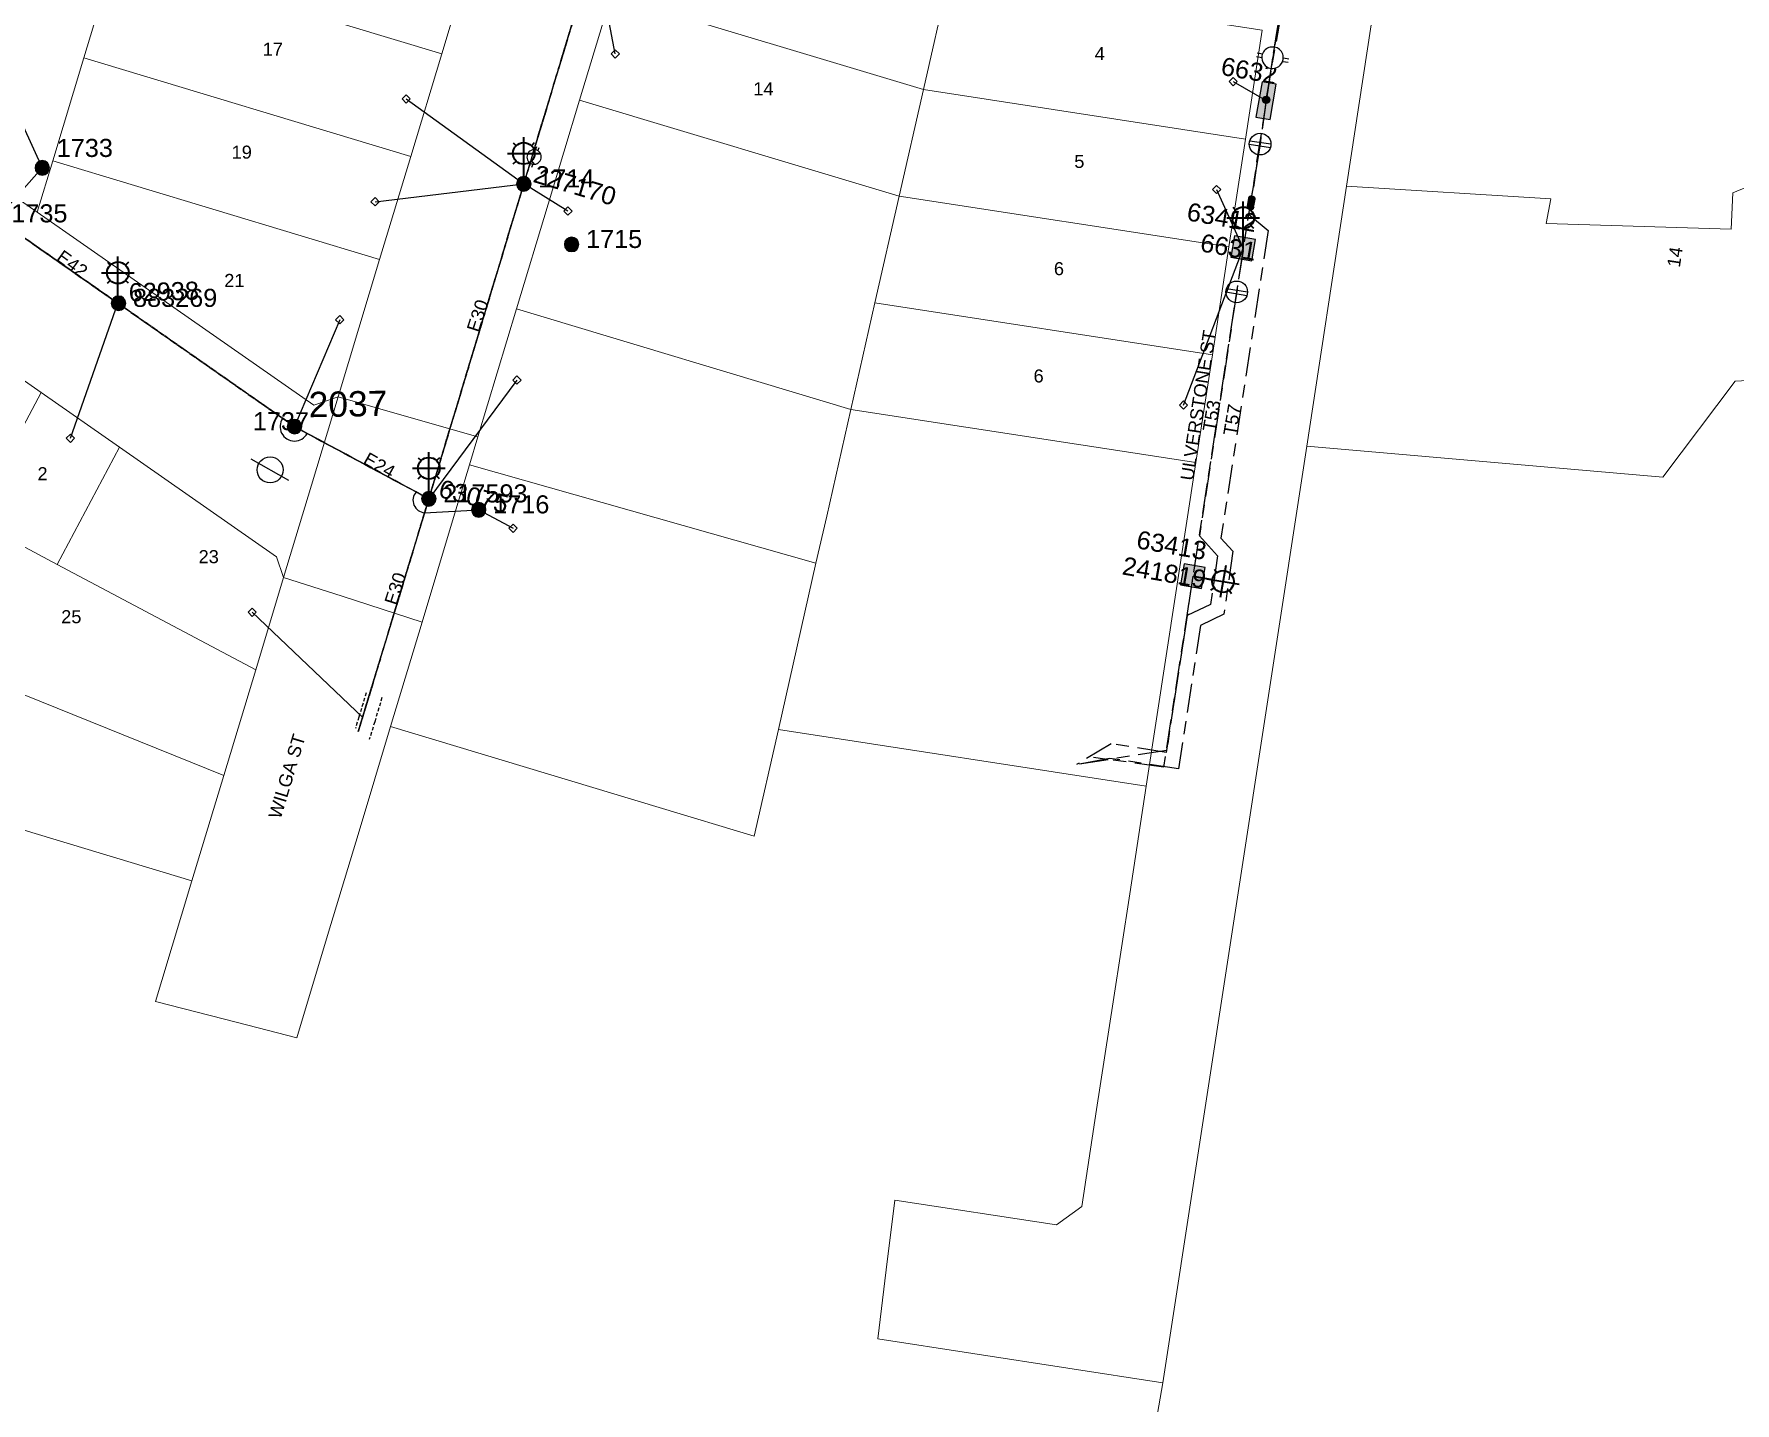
# Model space of a CAD drawing. Header units: metres. Extents: x 309980 to 311407, y 6249141 to 6251386.
# Drawn here: x 310883.4 to 311118.6, y 6249692.1 to 6249881.4 of the extents above; entities that cross this region are included whole.
import ezdxf
from ezdxf.enums import TextEntityAlignment as Align

# ---------------------------------------------------------------- set-up
doc = ezdxf.new("R2010")
doc.units = ezdxf.units.M
for name, pattern in [('Cable Exist OH', [1, 1, 0]), ('Cable Exist UG', [8.2, 4, -1.2, 1.8, -1.2]), ('DASHED', [0.75, 0.5, -0.25])]:
    doc.linetypes.add(name, pattern=pattern)
doc.layers.get('0').update_dxf_attribs({"color": 6})
for name, color, linetype, lineweight in [('Cadastre Buildings_SP_EXT', 9, 'Continuous', 5), ('Cadastre Land Parcels_SP_EXT', 9, 'Continuous', 5), ('Cadastre Roads_SP_EXT', 9, 'Continuous', 5)]:
    doc.layers.add(name, color=color, linetype=linetype, lineweight=lineweight)
for name, color, linetype in [('Equip_LV_EXT', 7, 'Continuous'), ('Equip_SL_EXT', 7, 'Continuous'), ('Equip_SP_HV_EXT', 7, 'Continuous'), ('Equip_SP_LV_EXT', 7, 'Continuous'), ('Equip_SP_SL_EXT', 7, 'Continuous'), ('Mains_HV_EXT', 7, 'Continuous'), ('Mains_LV_EXT', 7, 'Continuous'), ('Mains_SL_EXT', 7, 'Continuous'), ('Services_SP_EXT', 7, 'Continuous'), ('SupportsOH_SP_TR_HV_LV_SL_EXT', 7, 'Continuous'), ('SupportsUG_SP_LV_EXT', 7, 'Continuous'), ('SupportsUG_SP_LV_SL_EXT', 7, 'Continuous')]:
    doc.layers.add(name, color=color, linetype=linetype)
doc.layers.add('UNKNOWN_FEATURES', color=1, linetype='DASHED', plot=False)
doc.styles.add('COLUMN_LABEL', font='arial.ttf')
doc.styles.add('HVSW_LABEL', font='arial.ttf')
doc.styles.add('iecARIAL', font='arial.ttf', dxfattribs={"height": 2})
doc.styles.add('POLE_LABEL', font='arial.ttf')
doc.styles.get("Standard").update_dxf_attribs({"font": 'arial.ttf'})

# ---------------------------------------------------------------- blocks, each defined once
blk = doc.blocks.new('COLUMN_EXT')
blk.add_hatch(color=256).paths.add_polyline_path([(-1.49, 1.48), (-1.49, -1.49), (1.48, -1.49), (1.48, 1.48)])
blk.add_lwpolyline([(-1.49, -1.49), (1.48, -1.49), (1.48, 1.48), (-1.49, 1.48)], close=True)
for tag, height, style, flags, p in [('ASSET_NUM', 2.5, 'COLUMN_LABEL', 8, (2, 2)), ('STRUCTURE_PLANT_NUMBER', 0.2, 'POLE_LABEL', 9, (1.81, 0.03)), ('STREET_CODE', 0.2, 'COLUMN_LABEL', 9, (1.81, -0.2))]:
    blk.add_attdef(tag, text='', height=height, dxfattribs=dict(style=style, flags=flags)).set_placement(p, align=Align.MIDDLE_LEFT)
at = {"flags": 1}
blk.add_attdef('Z', (1.81, -2.35), '', height=0.2, dxfattribs=at)
at = {"flags": 9}
for tag, p in [('COLUMN_TYPE', (1.81, -0.4)), ('OWNED_BY', (1.81, -0.6)), ('STATE', (1.81, -0.8)), ('USAGE', (1.81, -1)), ('STREETNAME', (1.81, -1.6)), ('SUBURB', (1.81, -1.8)), ('LEGEND', (1.81, -1.2)), ('LOCATION', (1.81, -1.4)), ('NOTES', (1.81, -2))]:
    blk.add_attdef(tag, text='', height=0.2, dxfattribs=at).set_placement(p, align=Align.MIDDLE_LEFT)
blk = doc.blocks.new('PILLAR_EXT')
blk.add_hatch(color=256).paths.add_polyline_path([(-2.475, 0.99), (-2.475, -0.99), (2.475, -0.99), (2.475, 0.99)])
blk.add_lwpolyline([(-2.475, -0.99), (2.475, -0.99), (2.475, 0.99), (-2.475, 0.99)], close=True)
at = {"style": 'iecARIAL', "flags": 8}
blk.add_attdef('ASSET_NUM', (1.5, 3.5), '', height=2.5, dxfattribs=at)
for tag, p, flags in [('OWNED_BY', (0, -0.2), 9), ('STATE', (0, -0.4), 9), ('SUPPORT_TYPE', (0, -0.6), 9), ('STREETNAME', (0, -1.8), 9), ('SUBURB', (0, -2), 1), ('USAGE', (0, -0.8), 9), ('LEGEND', (0, -1), 9), ('LOCATION', (0, -1.2), 9), ('NOTES', (0, -1.4), 9), ('PARENT', (0, -1.6), 9)]:
    blk.add_attdef(tag, p, '', height=0.2, dxfattribs=dict(flags=flags))
blk = doc.blocks.new('LV_OH_LINKS_OPEN_EXT')
for p, q in [((-0.17, 4.97), (-0.17, 5.46)), ((0.17, 4.97), (0.17, 5.46)), ((-0.17, 3), (-0.17, 2.5)), ((0.17, 3), (0.17, 2.5))]:
    blk.add_line(p, q)
blk.add_lwpolyline([(0, 2.99, 1), (0, 4.98, 1)], format="xyb", close=True)
at = {"flags": 9}
for tag, p in [('ACTUAL_STATUS', (0, 0)), ('CONSTRUCTED_VOLTAGE', (0, -0.2)), ('OPERATING_VOLTAGE', (0, -0.6)), ('ORIENTATION', (0, -0.8)), ('OWNED_BY', (0, -1)), ('STATE', (0, -1.2)), ('SWITCH_TYPE', (0, -1.4)), ('NO_PHASES', (0, -0.4)), ('USAGE', (0, -1.6)), ('LEGEND', (0, -1.8)), ('NOTES', (0, -2))]:
    blk.add_attdef(tag, text='', height=0.2, dxfattribs=at).set_placement(p, align=Align.MIDDLE_LEFT)
at = {"flags": 1}
blk.add_attdef('Z', (0, 0), '', height=0.2, dxfattribs=at)
blk = doc.blocks.new('SL_LANTERN_EXT')
at = {"lineweight": 40}
for p, q in [((-1.46, 5.68), (-1.06, 5.28)), ((0, 1.97), (0, 6.47)), ((1.46, 5.68), (1.06, 5.28)), ((-2.25, 4.22), (2.25, 4.22)), ((-1.46, 2.76), (-1.06, 3.16)), ((0, 0), (0, 2.72)), ((1.46, 2.76), (1.06, 3.16))]:
    blk.add_line(p, q, dxfattribs=at)
blk.add_circle((0, 4.22), 1.5, dxfattribs=at)
at = {"style": 'iecARIAL', "flags": 8}
blk.add_attdef('ASSET_NUM', (1.5, 1.5), '', height=2.5, dxfattribs=at)
for tag, p, height, flags in [('OPERATING_VOLTAGE', (0.98, -1.65), 0.2, 9), ('ORIENTATION', (0.98, -1.85), 0.2, 9), ('OWNED_BY', (0.98, -2.05), 0.2, 9), ('STATE', (0.98, -2.25), 0.2, 9), ('CONSTRUCTED_VOLTAGE', (0.98, -0.65), 0.2, 9), ('CONTROL_TYPE', (0.98, -0.85), 0.2, 9), ('LANTERN_PURPOSE', (0.98, -1.05), 0.2, 9), ('LANTERN_TYPE', (0.98, -1.25), 0.2, 9), ('NO_PHASES', (0.98, -1.45), 0.2, 9), ('USAGE', (0.98, -2.45), 0.2, 9), ('LNUMBER', (2.18, -3.25), 2.5, 8), ('CEXIST', (0.98, -2.65), 0.2, 9), ('CNEW', (0.98, -2.85), 0.2, 9), ('CNUMBER', (0.98, -3.05), 0.2, 9), ('CREMOVE', (0.98, -3.25), 0.2, 9), ('CREPLACE', (0.98, -3.45), 0.2, 9), ('LKINGHEIGHT', (0.98, -3.65), 0.2, 9), ('LBRACKET', (0.98, -3.85), 0.2, 9), ('LBRACKETVOCAB', (0.98, -4.05), 0.2, 9), ('LCATEGORY', (0.98, -4.25), 0.2, 9), ('LCHARGE1', (0.98, -4.45), 0.2, 9), ('LCHARGE1PERCENT', (0.98, -4.65), 0.2, 9), ('LCHARGE2', (0.98, -4.85), 0.2, 9), ('LCHARGE2PERCENT', (0.98, -5.05), 0.2, 9), ('LCHARGE3', (0.98, -5.25), 0.2, 9), ('LCHARGE3PERCENT', (0.98, -5.45), 0.2, 9), ('LEXIST', (0.98, -5.65), 0.2, 9), ('LLAMP', (0.98, -5.85), 0.2, 9), ('LLAMPVOCAB', (0.98, -6.05), 0.2, 9), ('LMAST', (0.98, -6.25), 0.2, 9), ('LMASTVOCAB', (0.98, -6.45), 0.2, 9), ('LNEW', (0.98, -6.65), 0.2, 9), ('LANTNUMBER', (0.98, -6.85), 0.2, 9), ('LOUTREACH', (0.98, -7.25), 0.2, 9), ('STREETNAME', (0.98, -9.25), 0.2, 9), ('SUBURB', (0.98, -9.45), 0.2, 1), ('LOUTREACHVOCAB', (0.98, -7.45), 0.2, 9), ('LRATECODE', (0.98, -7.65), 0.2, 9), ('LREMOVE', (0.98, -7.85), 0.2, 9), ('LREPLACE', (0.98, -8.05), 0.2, 9), ('LTYPE', (0.98, -8.25), 0.2, 9), ('LTYPEVOCAB', (0.98, -8.45), 0.2, 9), ('LEGEND', (0.98, -8.65), 0.2, 9), ('LOCATION', (0.98, -8.85), 0.2, 9), ('NOTES', (0.98, -9.05), 0.2, 9)]:
    blk.add_attdef(tag, p, '', height=height, dxfattribs=dict(flags=flags))
blk = doc.blocks.new('CCP_EXT')
at = {"flags": 9}
blk.add_attdef('NOTES', text='', height=0.2, dxfattribs=at).set_placement((0, -2), align=Align.MIDDLE_LEFT)
blk.add_wipeout([(0, 0.57), (0.57, 0), (0, -0.57), (-0.57, 0)])
blk.add_lwpolyline([(-0.57, 0), (0, 0.57), (0.57, 0), (0, -0.57), (-0.57, 0)])
at = {"flags": 1}
blk.add_attdef('Z', (0, 0), '', height=0.2, dxfattribs=at)
at = {"flags": 9}
for tag, p in [('CCP_TYPE', (0, 0)), ('CONSTRUCTED_VOLTAGE', (0, -0.2)), ('OPERATING_VOLTAGE', (0, -0.6)), ('ORIENTATION', (0, -0.8)), ('OWNED_BY', (0, -1)), ('STATE', (0, -1.8)), ('NO_PHASES', (0, -0.4)), ('USAGE', (0, -1.2)), ('LEGEND', (0, -1.4)), ('LIFE_SUPPORT', (0, -1.6))]:
    blk.add_attdef(tag, text='', height=0.2, dxfattribs=at).set_placement(p, align=Align.MIDDLE_LEFT)
blk = doc.blocks.new('POLE_EXT')
blk.add_hatch(color=256).paths.add_polyline_path([(-1, 0, 1), (1, 0, 1)])
blk.add_lwpolyline([(-1, 0, 1), (1, 0, 1)], format="xyb", close=True)
for tag, height, flags, p in [('pNumber', 2.5, 8, (-17.84, 2.07)), ('OWNED_BY', 0.2, 9, (1.35, -0.4)), ('SPECIAL_USE', 0.2, 9, (1.35, -0.8)), ('STATE', 0.2, 9, (1.35, -1)), ('cLV', 0.2, 9, (1.35, -1.4)), ('hDepth', 0.2, 9, (1.35, -1.6)), ('hDia', 0.2, 9, (1.35, -1.8)), ('cHV', 0.2, 9, (1.35, -2)), ('PARENT', 0.2, 9, (1.35, -0.6)), ('USAGE', 0.2, 9, (1.35, -1.2)), ('LBRACKET', 0.2, 9, (1.35, -2.2)), ('LExisting', 0.2, 9, (1.35, -2.4)), ('cLinedev', 0.2, 9, (1.35, -3.4)), ('pExisting', 0.2, 9, (1.35, -3.8)), ('pFooting', 0.2, 9, (1.35, -4.4)), ('pNew', 0.2, 9, (1.35, -4.6)), ('LANTNUMBER', 0.2, 9, (1.35, -2.6)), ('LOther', 0.2, 9, (1.35, -2.8)), ('LRemove', 0.2, 9, (1.35, -3)), ('LEGEND', 0.2, 9, (1.35, -3.2)), ('LOCATION', 0.2, 9, (1.35, -3.6)), ('PFNUMBER', 0.2, 9, (1.35, -4)), ('NEWPFNUMBER', 0.2, 9, (1.35, -4.2)), ('pRelocate', 0.2, 9, (1.35, -5)), ('pRemove', 0.2, 9, (1.35, -5.2)), ('pReplace', 0.2, 9, (1.35, -5.4)), ('pStay', 0.2, 9, (1.35, -5.6)), ('pType', 0.2, 9, (1.35, -5.8)), ('cspan', 0.2, 9, (1.35, -6)), ('STREETNAME', 0.2, 9, (1.35, -6.2)), ('SUBURB', 0.2, 9, (1.35, -6.4)), ('OPERATED_BY', 0.2, 9, (1.36, -7.01)), ('NOTES', 0.2, 9, (1.35, -6.6)), ('MAINTAINED_BY', 0.2, 9, (1.36, -6.81))]:
    blk.add_attdef(tag, text='', height=height, dxfattribs=dict(flags=flags)).set_placement(p, align=Align.MIDDLE_LEFT)
at = {"style": 'POLE_LABEL'}
for tag, height, flags, p in [('ASSET_NUM', 2.5, 8, (2, 2)), ('STRUCTURE_PLANT_NUMBER', 0.2, 9, (1.35, 0.03)), ('STREET_CODE', 0.2, 9, (1.35, -0.2))]:
    blk.add_attdef(tag, text='', height=height, dxfattribs=dict(at, flags=flags)).set_placement(p, align=Align.MIDDLE_LEFT)
at = {"flags": 1}
blk.add_attdef('Z', (1.35, -7.33), '', height=0.2, dxfattribs=at)
blk = doc.blocks.new('SL_STJ_EXT')
h = blk.add_hatch(color=256)
edge = h.paths.add_edge_path()
edge.add_ellipse((-0.59, 0.13), major_axis=(0.226, 0.226), ratio=1, start_angle=45, end_angle=135)
edge.add_line((-0.91, 0.13), (-0.91, -0.13))
edge.add_ellipse((-0.59, -0.13), major_axis=(0.226, 0.226), ratio=1, start_angle=135, end_angle=225)
edge.add_line((-0.59, -0.45), (0.59, -0.45))
edge.add_ellipse((0.59, -0.13), major_axis=(-0.226, 0.226), ratio=1, start_angle=135, end_angle=225)
edge.add_line((0.91, -0.13), (0.91, 0.13))
edge.add_ellipse((0.59, 0.13), major_axis=(-0.226, 0.226), ratio=1, start_angle=225, end_angle=315)
edge.add_line((0.59, 0.45), (-0.59, 0.45))
blk.add_lwpolyline([(-0.91, 0.13), (-0.91, -0.13, 0.414214), (-0.59, -0.45), (0.59, -0.45, 0.414214), (0.91, -0.13), (0.91, 0.13, 0.414214), (0.59, 0.45), (-0.59, 0.45, 0.414214)], format="xyb", close=True)
at = {"flags": 1}
blk.add_attdef('Z', (0, 0), '', height=0.2, dxfattribs=at)
at = {"flags": 9}
for tag, p in [('ORIENTATION', (0, 0)), ('USAGE', (0, -0.2)), ('LEGEND', (0, -0.4)), ('NOTES', (0, -0.6))]:
    blk.add_attdef(tag, text='', height=0.2, dxfattribs=at).set_placement(p, align=Align.MIDDLE_LEFT)
blk = doc.blocks.new('LV_UG_LINKS_OPEN_EXT')
for p, q in [((-0.25, 1.47), (-0.25, 2.22)), ((0.25, 1.47), (0.25, 2.22)), ((-0.25, -1.47), (-0.25, -2.22)), ((0.25, -1.47), (0.25, -2.22))]:
    blk.add_line(p, q)
at = {"flags": 9}
for tag, p in [('ACTUAL_STATUS', (0, 0)), ('CONSTRUCTED_VOLTAGE', (0, -0.2)), ('OPERATING_VOLTAGE', (0, -0.6)), ('ORIENTATION', (0, -0.8)), ('STATE', (0, -1)), ('SWITCH_TYPE', (0, -1.2)), ('NO_PHASES', (0, -0.4)), ('USAGE', (0, -1.4)), ('NOTES', (0, -1.6))]:
    blk.add_attdef(tag, text='', height=0.2, dxfattribs=at).set_placement(p, align=Align.MIDDLE_LEFT)
at = {"flags": 1}
blk.add_attdef('Z', (0, 0), '', height=0.2, dxfattribs=at)
blk.add_wipeout([(-0.25, 1.47), (-0.43, 1.43), (-0.61, 1.36), (-0.77, 1.28), (-0.93, 1.17), (-1.07, 1.05), (-1.19, 0.9), (-1.29, 0.75), (-1.38, 0.58), (-1.44, 0.4), (-1.48, 0.22), (-1.49, 0.03), (-1.49, -0.16), (-1.45, -0.34), (-1.4, -0.52), (-1.32, -0.69), (-1.23, -0.85), (-1.11, -1), (-0.98, -1.13), (-0.83, -1.24), (-0.66, -1.34), (-0.49, -1.41), (-0.31, -1.46), (-0.13, -1.49), (0.06, -1.49), (0.25, -1.47), (0.43, -1.43), (0.61, -1.36), (0.77, -1.28), (0.93, -1.17), (1.07, -1.05), (1.19, -0.9), (1.29, -0.75), (1.38, -0.58), (1.44, -0.4), (1.48, -0.22), (1.49, -0.03), (1.49, 0.16), (1.45, 0.34), (1.4, 0.52), (1.32, 0.69), (1.23, 0.85), (1.11, 1), (0.98, 1.13), (0.83, 1.24), (0.66, 1.34), (0.49, 1.41), (0.31, 1.46), (0.13, 1.49), (-0.06, 1.49)])
blk.add_lwpolyline([(0, -1.49, 1), (0, 1.49, 1)], format="xyb", close=True)
blk = doc.blocks.new('LV_UG_LINKS_CLOSED_EXT')
blk.add_wipeout([(-1.06, 1.06), (-1.18, 0.92), (-1.29, 0.76), (-1.37, 0.59), (-1.43, 0.42), (-1.48, 0.23), (-1.49, 0.05), (-1.49, -0.14), (-1.46, -0.33), (-1.41, -0.51), (-1.33, -0.68), (-1.24, -0.84), (-1.12, -0.99), (-0.99, -1.12), (-0.84, -1.24), (-0.68, -1.33), (-0.51, -1.41), (-0.33, -1.46), (-0.14, -1.49), (0.05, -1.49), (0.23, -1.48), (0.42, -1.43), (0.59, -1.37), (0.76, -1.29), (0.92, -1.18), (1.06, -1.06), (1.18, -0.92), (1.29, -0.76), (1.37, -0.59), (1.43, -0.42), (1.48, -0.23), (1.49, -0.05), (1.49, 0.14), (1.46, 0.33), (1.41, 0.51), (1.33, 0.68), (1.24, 0.84), (1.12, 0.99), (0.99, 1.12), (0.84, 1.24), (0.68, 1.33), (0.51, 1.41), (0.33, 1.46), (0.14, 1.49), (-0.05, 1.49), (-0.23, 1.48), (-0.42, 1.43), (-0.59, 1.37), (-0.76, 1.29), (-0.92, 1.18)])
for p, q in [((-0.25, -1.48), (-0.25, 1.48)), ((0.25, -1.48), (0.25, 1.48))]:
    blk.add_line(p, q)
blk.add_circle((0, 0), 1.5)
at = {"flags": 9}
for tag, p in [('ACTUAL_STATUS', (0, 0)), ('CONSTRUCTED_VOLTAGE', (0, -0.2)), ('OPERATING_VOLTAGE', (0, -0.6)), ('ORIENTATION', (0, -0.8)), ('STATE', (0, -1)), ('SWITCH_TYPE', (0, -1.2)), ('NO_PHASES', (0, -0.4)), ('USAGE', (0, -1.4)), ('NOTES', (0, -1.6))]:
    blk.add_attdef(tag, text='', height=0.2, dxfattribs=at).set_placement(p, align=Align.MIDDLE_LEFT)
at = {"flags": 1}
blk.add_attdef('Z', (0, 0), '', height=0.2, dxfattribs=at)
blk = doc.blocks.new('HV_ABS_CLOSED_EXT')
blk.add_line((-3, 6.87), (3, 6.87))
blk.add_circle((0, 6.87), 1.8)
at = {"style": 'HVSW_LABEL'}
for tag, height, flags, p in [('ASSET_NUM', 3.5, 8, (2, 2)), ('STREET_CODE', 0.2, 9, (0, -0.2))]:
    blk.add_attdef(tag, text='', height=height, dxfattribs=dict(at, flags=flags)).set_placement(p, align=Align.MIDDLE_LEFT)
at = {"flags": 1}
blk.add_attdef('Z', (0, 0), '', height=0.2, dxfattribs=at)
at = {"flags": 9}
for tag, p in [('ACTUAL_STATUS', (0, -0.4)), ('CONSTRUCTED_VOLTAGE', (0, -0.6)), ('OPERATING_VOLTAGE', (0, -1)), ('ORIENTATION', (0, -1.2)), ('OWNED_BY', (0, -1.4)), ('STATE', (0, -1.6)), ('SWITCH_TYPE', (0, -1.8)), ('NO_PHASES', (0, -0.8)), ('USAGE', (0, -2)), ('LEGEND', (0, -2.2)), ('LOCATION', (0, -2.4)), ('STREETNAME', (0, -2.6)), ('SUBURB', (0, -2.8)), ('NOTES', (0, -3))]:
    blk.add_attdef(tag, text='', height=0.2, dxfattribs=at).set_placement(p, align=Align.MIDDLE_LEFT)
blk = doc.blocks.new('CONNECTOR_NODE_EXT')
h = blk.add_hatch(color=256)
edge = h.paths.add_edge_path()
edge.add_arc((0, 0), 0.5, 0, 360)
blk.add_circle((0, 0), 0.5)
at = {"flags": 1}
blk.add_attdef('Z', (0, 0), '', height=0.2, dxfattribs=at)
at = {"flags": 9}
for tag, p in [('CONNECTOR_TYPE', (0, 0)), ('CONSTRUCTED_VOLTAGE', (0, -0.2)), ('OPERATING_VOLTAGE', (0, -0.6)), ('ORIENTATION', (0, -0.8)), ('SUBTYPE', (0, -1)), ('NO_PHASES', (0, -0.4)), ('USAGE', (0, -1.2)), ('NOTES', (0, -1.4))]:
    blk.add_attdef(tag, text='', height=0.2, dxfattribs=at).set_placement(p, align=Align.MIDDLE_LEFT)

msp = doc.modelspace()

# ---------------------------------------------------------------- linework, layer by layer
at = {"layer": 'Cadastre Buildings_SP_EXT', "linetype": 'Continuous'}
msp.add_lwpolyline([(310903.33, 6249921.5), (310894.4, 6249924.19), (310885.47, 6249926.91), (310878.44, 6249921.85), (310849.29, 6249880.87), (310883.8, 6249856.75), (310885.95, 6249863.87), (310890.24, 6249878.1), (310894.53, 6249892.32), (310898.93, 6249906.91), (310903.33, 6249921.5)], close=True, dxfattribs=at)
at = {"layer": 'Cadastre Land Parcels_SP_EXT', "linetype": 'Continuous'}
for points in [[(311160.84, 6249874.31), (311164.49, 6249921.49), (311113.27, 6249925.34), (311078.4, 6249927.96), (311074.58, 6249924.02), (311064.88, 6249860.37), (311093.14, 6249858.62), (311092.5, 6249855.2), (311118.09, 6249854.41), (311118.31, 6249859.44), (311128.53, 6249863.69), (311160.84, 6249874.31)], [(310944.15, 6249893.26), (310898.93, 6249906.91), (310894.53, 6249892.32), (310939.75, 6249878.67), (310944.15, 6249893.26)], [(311009.74, 6249888.61), (310967.57, 6249901.32), (310963.17, 6249886.72), (311006.36, 6249873.72), (311009.74, 6249888.61)], [(310939.75, 6249878.67), (310894.53, 6249892.32), (310890.24, 6249878.1), (310935.46, 6249864.45), (310939.75, 6249878.67)], [(311053.23, 6249881.92), (311009.74, 6249888.61), (311006.36, 6249873.72), (311050.93, 6249866.86), (311053.23, 6249881.92)], [(311006.36, 6249873.72), (310963.17, 6249886.72), (310958.82, 6249872.27), (311003.01, 6249858.97), (311006.36, 6249873.72)], [(310935.46, 6249864.45), (310890.24, 6249878.1), (310885.95, 6249863.87), (310931.17, 6249850.23), (310935.46, 6249864.45)], [(311050.93, 6249866.86), (311006.36, 6249873.72), (311003.01, 6249858.97), (311048.62, 6249851.96), (311050.93, 6249866.86)], [(311160.84, 6249874.31), (311128.53, 6249863.69), (311118.31, 6249859.44), (311118.09, 6249854.41), (311092.5, 6249855.2), (311093.14, 6249858.62), (311064.88, 6249860.37), (311059.38, 6249824.38), (311108.6, 6249820.12), (311118.63, 6249833.39), (311157.77, 6249835.46), (311160.84, 6249874.31)], [(310925.45, 6249831.21), (310931.17, 6249850.23), (310885.95, 6249863.87), (310883.8, 6249856.75), (310922.05, 6249830.05), (310925.45, 6249831.21)], [(311048.62, 6249851.96), (311003.01, 6249858.97), (310999.67, 6249844.2), (311046.35, 6249837.05), (311048.62, 6249851.96)], [(310884.36, 6249831.83), (310851.77, 6249854.59), (310849.22, 6249854.14), (310840.91, 6249842.16), (310878.1, 6249820.08), (310884.36, 6249831.83)], [(311046.35, 6249837.05), (310999.67, 6249844.2), (310996.33, 6249829.46), (311044.04, 6249822.14), (311046.35, 6249837.05)], [(310895.21, 6249824.26), (310884.36, 6249831.83), (310878.1, 6249820.08), (310875.01, 6249814.21), (310886.59, 6249808.05), (310895.21, 6249824.26)], [(310917.87, 6249806.26), (310916.92, 6249809.09), (310895.21, 6249824.26), (310886.59, 6249808.05), (310914.03, 6249793.45), (310917.87, 6249806.26)], [(310886.59, 6249808.05), (310875.01, 6249814.21), (310871.86, 6249808.33), (310865.65, 6249796.6), (310909.63, 6249778.86), (310914.03, 6249793.45), (310886.59, 6249808.05)], [(310909.63, 6249778.86), (310865.65, 6249796.6), (310859.88, 6249785.72), (310856.33, 6249779.02), (310905.2, 6249764.27), (310909.63, 6249778.86)]]:
    msp.add_lwpolyline(points, close=True, dxfattribs=at)
msp.add_lwpolyline([(311289.9, 6249597.48), (311237.51, 6249783.94), (311241.15, 6249915.75), (311241.15, 6249915.75), (311164.49, 6249921.49), (311160.84, 6249874.31), (311157.77, 6249835.46), (311118.63, 6249833.39), (311108.6, 6249820.12), (311059.38, 6249824.38), (311039.49, 6249694.88), (311036.79, 6249679.53)], dxfattribs=at)
at = {"layer": 'Mains_HV_EXT', "linetype": 'Cable Exist OH'}
msp.add_lwpolyline([(310928.22, 6249784.96), (310937.97, 6249817.12), (310919.4, 6249827.1)], dxfattribs=at)
at = {"layer": 'Mains_LV_EXT', "linetype": 'Cable Exist OH'}
for points in [[(310951.1, 6249860.67), (310960.95, 6249893.31)], [(310878.26, 6249855.83), (310894.97, 6249844.16)], [(310894.97, 6249844.16), (310919.4, 6249827.1)], [(310919.4, 6249827.1), (310937.97, 6249817.12)], [(310937.97, 6249817.12), (310928.18, 6249784.94)]]:
    msp.add_lwpolyline(points, dxfattribs=at)
at = {"layer": 'Mains_LV_EXT', "linetype": 'Continuous'}
for points in [[(310917.76, 6249828.25, 1.063391), (310921.16, 6249826.16)], [(310936.21, 6249818.06, 0.622947), (310937.39, 6249815.2)]]:
    msp.add_lwpolyline(points, format="xyb", dxfattribs=at)
at = {"layer": 'Mains_SL_EXT', "linetype": 'Cable Exist OH'}
for points in [[(310960.95, 6249893.31), (310951.17, 6249860.89)], [(310894.97, 6249844.16), (310878.23, 6249855.85), (310860.37, 6249868.34)], [(310937.97, 6249817.12), (310928.23, 6249785), (310928.21, 6249784.95)]]:
    msp.add_lwpolyline(points, dxfattribs=at)
at = {"layer": 'Mains_SL_EXT', "linetype": 'Cable Exist UG'}
msp.add_lwpolyline([(311043.64, 6249806.41), (311040.01, 6249782.32), (311027.54, 6249780.36)], dxfattribs=at)
at = {"layer": 'Services_SP_EXT'}
for points in [[(310881.86, 6249868.64), (310884.51, 6249862.89), (310878.27, 6249855.93)], [(310937.39, 6249815.2), (310944.87, 6249815.6)]]:
    msp.add_lwpolyline(points, dxfattribs=at)
at = {"layer": 'UNKNOWN_FEATURES'}
for points in [[(310929.3, 6249790.29), (310928.29, 6249786.94), (310927.82, 6249785.37)], [(310931.49, 6249789.63), (310930.48, 6249786.28), (310929.74, 6249783.82)]]:
    msp.add_lwpolyline(points, dxfattribs=at)

# ---------------------------------------------------------------- block references
at = {"layer": 'Equip_SL_EXT'}
msp.add_blockref('CONNECTOR_NODE_EXT', (311053.77, 6249872.3), dxfattribs=at)
at = {"layer": 'Equip_SL_EXT', "rotation": 260.554309269987}
msp.add_blockref('SL_STJ_EXT', (311051.69, 6249858.06), dxfattribs=at)
at = {"layer": 'Equip_SP_HV_EXT'}
ref = msp.add_blockref('HV_ABS_CLOSED_EXT', (310919.4, 6249827.1), dxfattribs=dict(at, rotation=150.5287218508518))
ref.add_attrib('ASSET_NUM', '2037', dxfattribs={"layer": '0', "height": 3.5, "rotation": 0.9465, "style": 'HVSW_LABEL'}).set_placement((310921.4, 6249827.35), align=Align.BOTTOM_LEFT)
at = {"layer": 'Equip_SP_LV_EXT', "rotation": 338.9589343903882}
msp.add_blockref('LV_OH_LINKS_OPEN_EXT', (310951.1, 6249860.67), dxfattribs=at)
at = {"layer": 'Equip_SP_SL_EXT'}
ref = msp.add_blockref('SL_LANTERN_EXT', (310951.1, 6249860.67), dxfattribs=at)
ref.add_attrib('ASSET_NUM', '227170', dxfattribs={"layer": '0', "height": 2.5, "rotation": 343.2443, "style": 'iecARIAL'}).set_placement((310952.6, 6249862.17), align=Align.MIDDLE_LEFT)
ref = msp.add_blockref('SL_LANTERN_EXT', (311050.6, 6249851.75), dxfattribs=at)
ref.add_attrib('ASSET_NUM', '63412', dxfattribs={"layer": '0', "height": 2.5, "rotation": 350.1339, "style": 'iecARIAL'}).set_placement((311052.1, 6249853.25), align=Align.BOTTOM_RIGHT)
ref = msp.add_blockref('SL_LANTERN_EXT', (310894.97, 6249844.16), dxfattribs=at)
ref.add_attrib('ASSET_NUM', '62938', dxfattribs={"layer": '0', "height": 2.5, "rotation": 1.5378, "style": 'iecARIAL'}).set_placement((310896.47, 6249845.66), align=Align.MIDDLE_LEFT)
ref = msp.add_blockref('SL_LANTERN_EXT', (310937.97, 6249817.12), dxfattribs=at)
ref.add_attrib('ASSET_NUM', '63075', dxfattribs={"layer": '0', "height": 2.5, "rotation": 346.0667, "style": 'iecARIAL'}).set_placement((310939.47, 6249818.62), align=Align.MIDDLE_LEFT)
ref = msp.add_blockref('SL_LANTERN_EXT', (311043.64, 6249806.41), dxfattribs=dict(at, rotation=260.136541186223))
ref.add_attrib('ASSET_NUM', '63413', dxfattribs={"layer": '0', "height": 2.5, "rotation": 350.1911, "style": 'iecARIAL'}).set_placement((311045.14, 6249807.91), align=Align.BOTTOM_RIGHT)
at = {"layer": 'Services_SP_EXT'}
for p in [(310950.15, 6249833.55), (310949.62, 6249813.04)]:
    msp.add_blockref('CCP_EXT', p, dxfattribs=at)
at = {"layer": 'SupportsOH_SP_TR_HV_LV_SL_EXT'}
ref = msp.add_blockref('POLE_EXT', (310884.51, 6249862.89), dxfattribs=at)
ref.add_attrib('ASSET_NUM', '1733', dxfattribs={"layer": '0', "height": 2.5, "rotation": 0.0321, "style": 'POLE_LABEL'}).set_placement((310886.51, 6249863.64), align=Align.BOTTOM_LEFT)
ref = msp.add_blockref('POLE_EXT', (310951.1, 6249860.67), dxfattribs=at)
ref.add_attrib('ASSET_NUM', '1714', dxfattribs={"layer": '0', "height": 2.5, "rotation": 0.0122, "style": 'POLE_LABEL'}).set_placement((310953.1, 6249861.42), align=Align.MIDDLE_LEFT)
ref = msp.add_blockref('POLE_EXT', (310878.23, 6249855.85), dxfattribs=at)
ref.add_attrib('ASSET_NUM', '1735', dxfattribs={"layer": '0', "height": 2.5, "rotation": 359.9855, "style": 'POLE_LABEL'}).set_placement((310880.23, 6249856.6), align=Align.MIDDLE_LEFT)
ref = msp.add_blockref('POLE_EXT', (310957.71, 6249852.31), dxfattribs=at)
ref.add_attrib('ASSET_NUM', '1715', dxfattribs={"layer": '0', "height": 2.5, "rotation": 359.9732, "style": 'POLE_LABEL'}).set_placement((310959.71, 6249853.06), align=Align.MIDDLE_LEFT)
ref = msp.add_blockref('POLE_EXT', (310895.06, 6249844.16), dxfattribs=at)
ref.add_attrib('ASSET_NUM', '883269', dxfattribs={"layer": '0', "height": 2.5, "rotation": 0.0122, "style": 'POLE_LABEL'}).set_placement((310897.06, 6249844.91), align=Align.MIDDLE_LEFT)
ref = msp.add_blockref('POLE_EXT', (310919.4, 6249827.1), dxfattribs=at)
ref.add_attrib('ASSET_NUM', '1737', dxfattribs={"layer": '0', "height": 2.5, "rotation": 359.9748, "style": 'POLE_LABEL'}).set_placement((310921.4, 6249827.85), align=Align.MIDDLE_RIGHT)
ref = msp.add_blockref('POLE_EXT', (310937.97, 6249817.12), dxfattribs=at)
ref.add_attrib('ASSET_NUM', '217593', dxfattribs={"layer": '0', "height": 2.5, "style": 'POLE_LABEL'}).set_placement((310939.97, 6249817.87), align=Align.MIDDLE_LEFT)
at = {"layer": 'SupportsUG_SP_LV_EXT'}
ref = msp.add_blockref('PILLAR_EXT', (311053.75, 6249872.18), dxfattribs=dict(at, rotation=260.1548985720877))
ref.add_attrib('ASSET_NUM', '6632', dxfattribs={"layer": '0', "height": 2.5, "rotation": 350.1911, "style": 'iecARIAL'}).set_placement((311055.25, 6249875.68), align=Align.MIDDLE_RIGHT)
at = {"layer": 'SupportsUG_SP_LV_SL_EXT'}
ref = msp.add_blockref('COLUMN_EXT', (311050.6, 6249851.75), dxfattribs=dict(at, rotation=260.1733359901522))
ref.add_attrib('ASSET_NUM', '6631', dxfattribs={"layer": '0', "height": 2.5, "rotation": 350.2096, "style": 'COLUMN_LABEL'}).set_placement((311052.6, 6249852.5), align=Align.TOP_RIGHT)
ref = msp.add_blockref('COLUMN_EXT', (311043.64, 6249806.41), dxfattribs=dict(at, rotation=260.136541186223))
ref.add_attrib('ASSET_NUM', '241819', dxfattribs={"layer": '0', "height": 2.5, "rotation": 350.1911, "style": 'COLUMN_LABEL'}).set_placement((311045.64, 6249807.16), align=Align.TOP_RIGHT)

# ---------------------------------------------------------------- texts
at = {"layer": 'Cadastre Land Parcels_SP_EXT'}
for s, p in [('17', (310914.99, 6249878.39)), ('4', (311030.06, 6249877.78)), ('14', (310982.84, 6249872.92)), ('19', (310910.7, 6249864.16)), ('5', (311027.23, 6249862.88)), ('6', (311024.41, 6249848.05)), ('21', (310909.68, 6249846.42)), ('6', (311021.6, 6249833.21)), ('2', (310883.85, 6249819.69)), ('23', (310906.13, 6249808.22)), ('25', (310887.13, 6249799.92))]:
    msp.add_text(s, height=1.8, dxfattribs=at).set_placement(p)
msp.add_text('14', height=1.8, rotation=81.242, dxfattribs=at).set_placement((311110.97, 6249849.04))
at = {"layer": 'Cadastre Roads_SP_EXT'}
msp.add_text('WILGA ST', height=1.8, rotation=73.2145, dxfattribs=at).set_placement((310917.47, 6249772.73))
at = {"layer": 'Mains_LV_EXT'}
for s, rotation, p in [('E42', 323.9367, (310886.33, 6249850.2)), ('E30', 72.1353, (310944.88, 6249840.04)), ('T53', 80.2292, (311046.73, 6249826.32)), ('T57', 80.4487, (311049.59, 6249825.75)), ('E24', 330.601, (310928.75, 6249822.08)), ('E30', 72.1361, (310933.5, 6249802.3))]:
    msp.add_text(s, height=1.8, rotation=rotation, dxfattribs=at).set_placement(p)

# ---------------------------------------------------------------- next in the draw order: linework, layer by layer
at = {"layer": 'Cadastre Buildings_SP_EXT', "linetype": 'Continuous'}
for points in [[(310996.33, 6249829.46), (310950.1, 6249843.4), (310944.76, 6249825.67), (310943.6, 6249821.8), (310991.47, 6249808.21), (310993, 6249814.71), (310996.33, 6249829.46)], [(310986.32, 6249785.22), (310991.47, 6249808.21), (310943.6, 6249821.8), (310941.4, 6249814.52), (310937.04, 6249800.07), (310932.68, 6249785.62), (310969.84, 6249774.43), (310982.97, 6249770.46), (310986.32, 6249785.22)]]:
    msp.add_lwpolyline(points, close=True, dxfattribs=at)
at = {"layer": 'Mains_LV_EXT', "linetype": 'Cable Exist OH'}
msp.add_lwpolyline([(310937.97, 6249817.12), (310951.1, 6249860.67)], dxfattribs=at)
at = {"layer": 'Mains_SL_EXT', "linetype": 'Cable Exist OH'}
msp.add_lwpolyline([(310951.17, 6249860.89), (310951.1, 6249860.67), (310937.97, 6249817.12)], dxfattribs=at)
at = {"layer": 'Services_SP_EXT'}
for points in [[(310950.15, 6249833.55), (310937.97, 6249817.12)], [(310944.87, 6249815.6), (310949.62, 6249813.04)]]:
    msp.add_lwpolyline(points, dxfattribs=at)

# ---------------------------------------------------------------- next in the draw order: block references
for p in [(310963.76, 6249878.64), (311049.2, 6249874.81), (310934.83, 6249872.42), (311046.91, 6249859.89), (310930.54, 6249858.2), (310957.21, 6249856.92), (310925.64, 6249841.88), (311042.33, 6249830.08), (310888.4, 6249825.49), (310913.54, 6249801.43)]:
    msp.add_blockref('CCP_EXT', p, dxfattribs=at)
at = {"layer": 'SupportsOH_SP_TR_HV_LV_SL_EXT'}
ref = msp.add_blockref('POLE_EXT', (310944.87, 6249815.6), dxfattribs=at)
ref.add_attrib('ASSET_NUM', '1716', dxfattribs={"layer": '0', "height": 2.5, "rotation": 0.0206, "style": 'POLE_LABEL'}).set_placement((310946.87, 6249816.35), align=Align.MIDDLE_LEFT)

# ---------------------------------------------------------------- next in the draw order: linework, layer by layer
at = {"layer": 'Cadastre Buildings_SP_EXT', "linetype": 'Continuous'}
for points in [[(310999.67, 6249844.2), (311003.01, 6249858.97), (310958.82, 6249872.27), (310954.46, 6249857.85), (310950.1, 6249843.4), (310996.33, 6249829.46), (310999.67, 6249844.2)], [(311044.04, 6249822.14), (310996.33, 6249829.46), (310993, 6249814.71), (310991.47, 6249808.21), (310986.32, 6249785.22), (311037.19, 6249777.4), (311044.04, 6249822.14)]]:
    msp.add_lwpolyline(points, close=True, dxfattribs=at)
at = {"layer": 'Cadastre Roads_SP_EXT', "linetype": 'Continuous'}
for points in [[(310978.14, 6249936.31), (310969.91, 6249938.16), (310958.49, 6249940.71), (310957.38, 6249937.05), (310952.97, 6249922.45), (310948.55, 6249907.85), (310944.15, 6249893.26), (310939.75, 6249878.67), (310935.46, 6249864.45), (310931.17, 6249850.23), (310925.45, 6249831.21), (310933.58, 6249828.88), (310944.76, 6249825.67), (310950.1, 6249843.4), (310954.46, 6249857.85), (310958.82, 6249872.27), (310963.17, 6249886.72), (310967.57, 6249901.32), (310971.98, 6249915.92), (310976.38, 6249930.48), (310978.14, 6249936.31)], [(310937.04, 6249800.07), (310925.97, 6249803.65), (310917.87, 6249806.26), (310914.03, 6249793.45), (310909.63, 6249778.86), (310905.2, 6249764.27), (310901.04, 6249750.5), (310900.18, 6249747.61), (310911.5, 6249744.69), (310919.7, 6249742.59), (310923.97, 6249756.72), (310928.33, 6249771.15), (310932.68, 6249785.62), (310937.04, 6249800.07)]]:
    msp.add_lwpolyline(points, close=True, dxfattribs=at)
for points in [[(311053.23, 6249881.92), (311050.93, 6249866.86), (311048.62, 6249851.96), (311046.35, 6249837.05), (311044.04, 6249822.14), (311037.19, 6249777.4), (311034.89, 6249762.49), (311032.6, 6249747.57), (311030.31, 6249732.66), (311028.26, 6249719.25), (311024.75, 6249716.7), (311002.4, 6249720.13), (311001.23, 6249710.51), (311000.06, 6249700.97), (311039.49, 6249694.88), (311059.38, 6249824.38), (311064.88, 6249860.37), (311074.58, 6249924.02)], [(310851.77, 6249854.59), (310884.36, 6249831.83), (310895.21, 6249824.26), (310916.92, 6249809.09), (310917.87, 6249806.26), (310921.74, 6249819), (310925.45, 6249831.21), (310922.05, 6249830.05), (310883.8, 6249856.75), (310883.8, 6249856.75), (310849.29, 6249880.87)]]:
    msp.add_lwpolyline(points, dxfattribs=at)
at = {"layer": 'Mains_HV_EXT', "linetype": 'Cable Exist OH'}
msp.add_lwpolyline([(310919.4, 6249827.1), (310860.37, 6249868.34)], dxfattribs=at)
at = {"layer": 'Mains_SL_EXT', "linetype": 'Cable Exist OH'}
msp.add_lwpolyline([(310937.97, 6249817.12), (310919.4, 6249827.1), (310894.97, 6249844.16)], dxfattribs=at)
at = {"layer": 'Services_SP_EXT'}
for points in [[(310963.76, 6249878.64), (310960.95, 6249893.31)], [(311049.2, 6249874.81), (311053.75, 6249872.18)], [(310934.83, 6249872.42), (310951.1, 6249860.67)], [(310930.54, 6249858.2), (310951.1, 6249860.67)], [(310957.21, 6249856.92), (310951.1, 6249860.67)], [(311046.91, 6249859.89), (311050.6, 6249851.75)], [(310888.4, 6249825.49), (310894.97, 6249844.16)], [(310925.64, 6249841.88), (310919.4, 6249827.1)], [(310913.54, 6249801.43), (310928.85, 6249786.87)]]:
    msp.add_lwpolyline(points, dxfattribs=at)

# ---------------------------------------------------------------- next in the draw order: texts
at = {"layer": 'Cadastre Roads_SP_EXT'}
msp.add_text('ULVERSTONE ST', height=1.8, rotation=81.2637, dxfattribs=at).set_placement((311043.67, 6249819.55))

# ---------------------------------------------------------------- next in the draw order: block references
at = {"layer": 'Equip_LV_EXT'}
for name, p, rotation in [('LV_UG_LINKS_OPEN_EXT', (311054.65, 6249878.11), 260.034320058831), ('LV_UG_LINKS_CLOSED_EXT', (311052.93, 6249866.17), 261.0948167364064), ('LV_UG_LINKS_CLOSED_EXT', (311049.69, 6249845.73), 260.3303591664634)]:
    msp.add_blockref(name, p, dxfattribs=dict(at, rotation=rotation))

# ---------------------------------------------------------------- next in the draw order: linework, layer by layer
at = {"layer": 'Mains_HV_EXT', "linetype": 'Cable Exist UG'}
msp.add_lwpolyline([(311061.8, 6249924.39), (311039.56, 6249780.01), (311029.91, 6249781.35)], dxfattribs=at)
at = {"layer": 'Mains_LV_EXT', "linetype": 'Cable Exist UG'}
for points in [[(311056.62, 6249890.82), (311054.65, 6249878.11)], [(311054.65, 6249878.11), (311053.75, 6249872.18)], [(311053.75, 6249872.18), (311052.93, 6249866.17)], [(311052.93, 6249866.17), (311051.34, 6249856.5), (311054.03, 6249854.24), (311047.5, 6249811.7), (311049.15, 6249809.88), (311047.92, 6249801.18), (311044.67, 6249799.62), (311041.64, 6249779.76), (311032.09, 6249781.23), (311027.54, 6249780.36)], [(311050.6, 6249851.75), (311049.69, 6249845.73)], [(311049.69, 6249845.73), (311044.54, 6249811.99), (311047.04, 6249809.23), (311046.09, 6249802.52), (311042.86, 6249800.97), (311039.92, 6249782.05), (311032.35, 6249783.25), (311027.54, 6249780.36)]]:
    msp.add_lwpolyline(points, dxfattribs=at)
at = {"layer": 'Mains_SL_EXT', "linetype": 'Cable Exist UG'}
for points in [[(311053.77, 6249872.3), (311056.97, 6249890.64)], [(311053.77, 6249872.3), (311051.69, 6249858.06)], [(311050.6, 6249851.75), (311043.64, 6249806.41)]]:
    msp.add_lwpolyline(points, dxfattribs=at)
at = {"layer": 'Services_SP_EXT'}
msp.add_lwpolyline([(311042.33, 6249830.08), (311050.6, 6249851.75)], dxfattribs=at)

doc.saveas('drawing.dxf')
